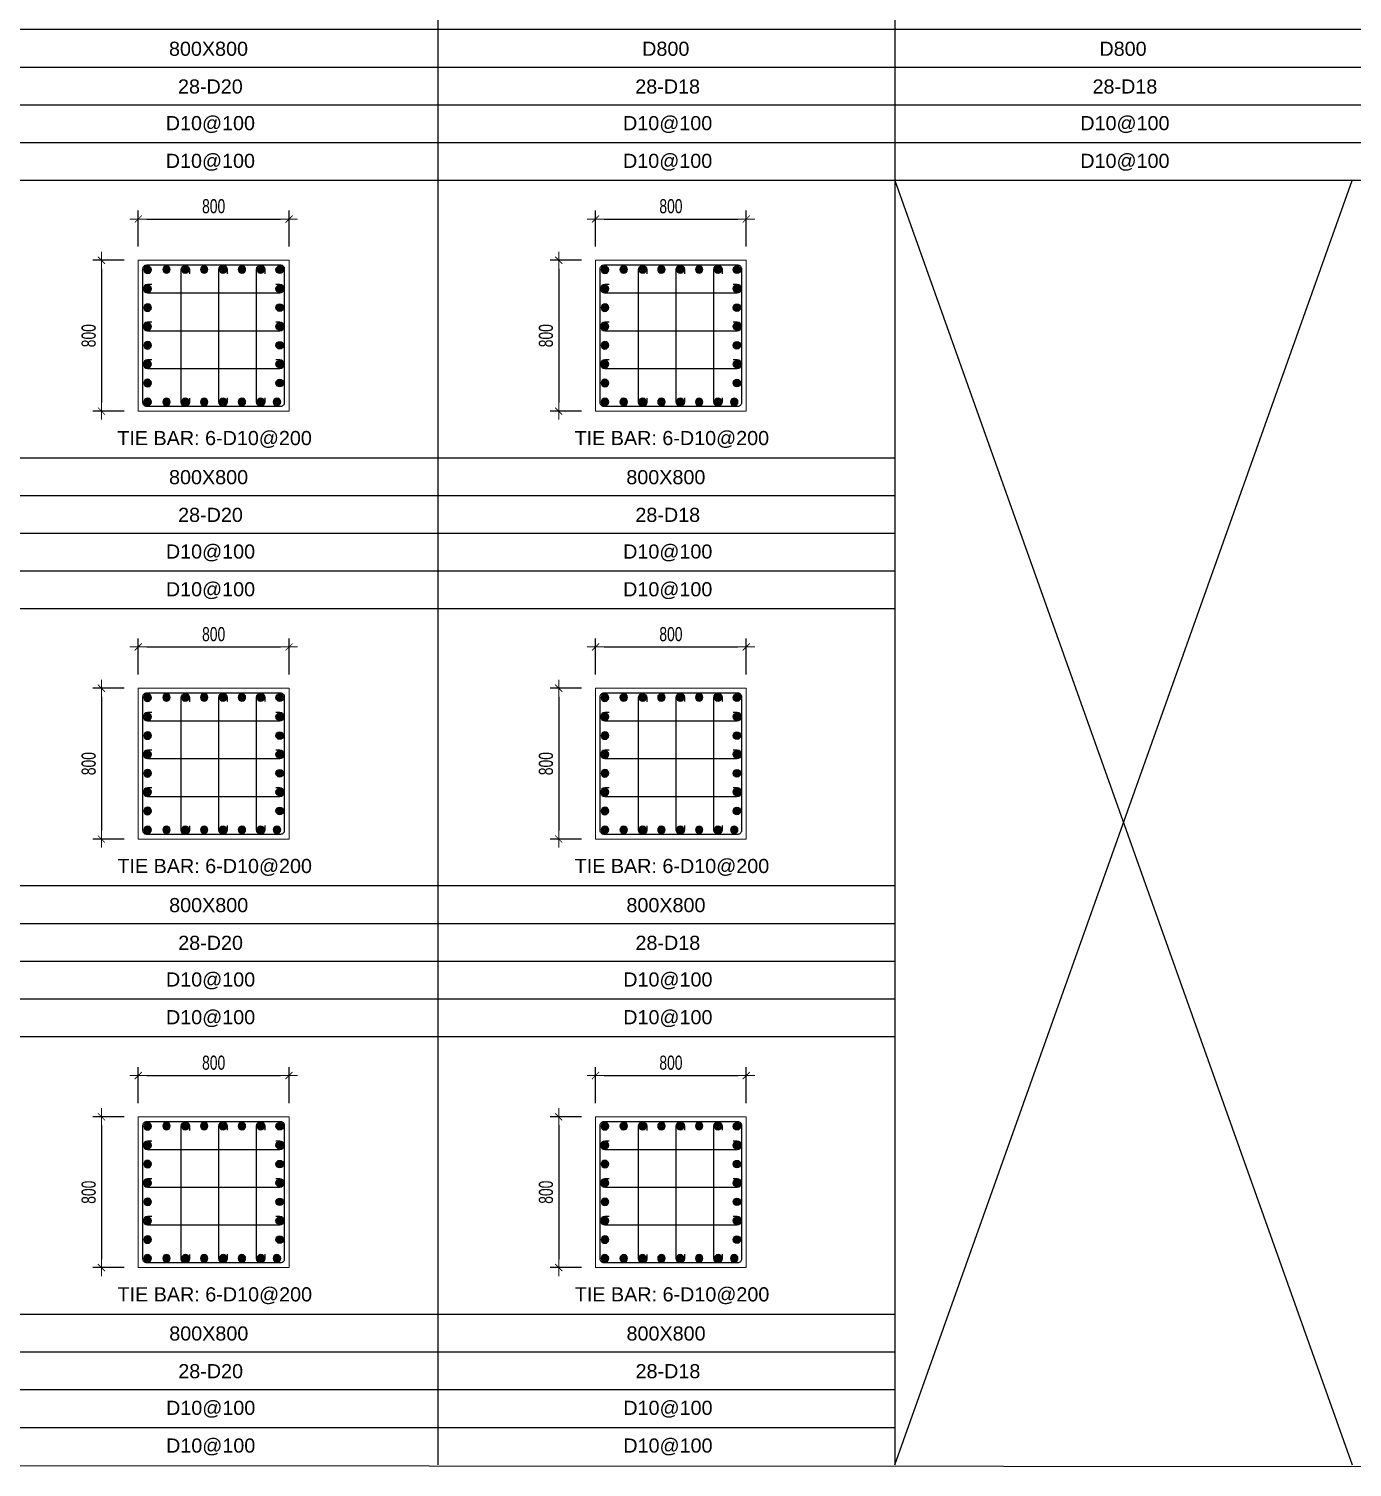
# Model space of a CAD drawing. Header units: millimetres. Extents: x 49323 to 538172, y -39336 to 181761.
# Drawn here: x 269154 to 276176, y 68456 to 76085 of the extents above; entities that cross this region are included whole.
import ezdxf
from ezdxf.enums import TextEntityAlignment as Align

# ---------------------------------------------------------------- set-up
doc = ezdxf.new("R2010")
doc.units = ezdxf.units.MM
doc.linetypes.add('CENTER2', pattern=[1.125, 0.75, -0.125, 0.125, -0.125])
doc.layers.get('Defpoints').update_dxf_attribs({"color": 151, "lineweight": 9})
for name, color, linetype in [('2', 2, 'Continuous'), ('A-ANNO-LEAD', 4, 'Continuous'), ('CEN', 1, 'CENTER2'), ('STL', 3, 'Continuous'), ('TIT1', 3, 'Continuous')]:
    doc.layers.add(name, color=color, linetype=linetype)
doc.layers.add('NDC_S_CONTINUOUS', color=3, linetype='Continuous', lineweight=20)
doc.layers.add('NDC_S_DIM', color=1, linetype='Continuous', lineweight=15)
doc.styles.add('NDC_ARIAL', font='arial.ttf', dxfattribs={"width": 0.85})
doc.styles.add('NDC_DIM', font='', dxfattribs={"width": 0.75})
doc.styles.get('NDC_DIM').set_extended_font_data('Dotum')
doc.dimstyles.new('NDC_dim_30', dxfattribs={"dimscale": 30, "dimtxt": 2.5, "dimasz": 1.5, "dimexe": 1.5, "dimexo": 2.5, "dimgap": 1, "dimtad": 1, "dimdec": 0, "dimzin": 0, "dimdsep": 46, "dimtxsty": 'NDC_DIM', "dimblk": 'DIMMARK', "dimcen": 0.09, "dimdle": 1.2, "dimclrd": 1, "dimclre": 1, "dimclrt": 3, "dimadec": 0, "dimazin": 0, "dimtfac": 1, "dimtdec": 0, "dimtix": 1, "dimtofl": 0, "dimtmove": 0, "dimatfit": 3, "dimfxl": 8, "dimfxlon": 1, "dimtolj": 1, "dimtzin": 0, "dimarcsym": 0})

# ---------------------------------------------------------------- blocks, each defined once
blk = doc.blocks.new('8')
at = {"layer": '2'}
blk.add_hatch(color=256, dxfattribs=at).paths.add_polyline_path([(20, 0, 0.386127), (1.9, 19.9), (-1.9, 19.9, 0.386127), (-20, 0, 1)])
blk.add_circle((0, 0), 20, dxfattribs=at)
blk = doc.blocks.new('5')
at = {"layer": 'CEN', "rotation": 180}
blk.add_blockref('8', (0, 0), dxfattribs=at)
blk = doc.blocks.new('DIMMARK')
at = {"layer": 'NDC_S_DIM', "color": 1}
blk.add_line((-1.5, 0), (1, 0), dxfattribs=at)
at = {"layer": 'NDC_S_DIM', "color": 2, "const_width": 0.1}
blk.add_lwpolyline([(-0.42, -0.42), (0.42, 0.42)], dxfattribs=at)
blk = doc.blocks.new('*D1660')
at = {"layer": 'Defpoints', "color": 0, "ltscale": 40, "transparency": 16777216}
for p in [(270535, 70533.6), (269735, 70312.3), (270535, 70312.3)]:
    blk.add_point(p, dxfattribs=at)
at = {"layer": 'NDC_S_DIM', "color": 1, "lineweight": -2, "ltscale": 40, "transparency": 16777216}
for p, q in [((269735, 70387.3), (269735, 70578.6)), ((270535, 70387.3), (270535, 70578.6)), ((269780, 70533.6), (270490, 70533.6))]:
    blk.add_line(p, q, dxfattribs=at)
at = {"layer": 'NDC_S_DIM', "color": 1, "lineweight": -2, "ltscale": 40, "transparency": 16777216, "xscale": 45, "yscale": 45, "zscale": 45, "rotation": 180}
blk.add_blockref('DIMMARK', (269735, 70533.6), dxfattribs=at)
at = {"layer": 'NDC_S_DIM', "color": 1, "lineweight": -2, "ltscale": 40, "transparency": 16777216, "xscale": 45, "yscale": 45, "zscale": 45}
blk.add_blockref('DIMMARK', (270535, 70533.6), dxfattribs=at)
at = {"layer": 'NDC_S_DIM', "color": 3, "ltscale": 40, "transparency": 16777216, "insert": (270135, 70601.2), "char_height": 75, "attachment_point": 5, "style": 'NDC_DIM'}
blk.add_mtext('\\A1;800', dxfattribs=at)
blk = doc.blocks.new('*D1661')
at = {"layer": 'Defpoints', "color": 0, "ltscale": 40, "transparency": 16777216}
for p in [(269735, 70314.8), (269539.7, 69514.8), (269735, 69514.8)]:
    blk.add_point(p, dxfattribs=at)
at = {"layer": 'NDC_S_DIM', "color": 1, "lineweight": -2, "ltscale": 40, "transparency": 16777216}
for p, q in [((269660, 70314.8), (269494.7, 70314.8)), ((269539.7, 70269.8), (269539.7, 69559.8)), ((269660, 69514.8), (269494.7, 69514.8))]:
    blk.add_line(p, q, dxfattribs=at)
at = {"layer": 'NDC_S_DIM', "color": 1, "lineweight": -2, "ltscale": 40, "transparency": 16777216, "xscale": 45, "yscale": 45, "zscale": 45}
for p, rotation in [((269539.7, 70314.8), 90), ((269539.7, 69514.8), 270)]:
    blk.add_blockref('DIMMARK', p, dxfattribs=dict(at, rotation=rotation))
at = {"layer": 'NDC_S_DIM', "color": 3, "ltscale": 40, "transparency": 16777216, "insert": (269472.1, 69914.8), "char_height": 75, "attachment_point": 5, "rotation": 90, "style": 'NDC_DIM'}
blk.add_mtext('\\A1;800', dxfattribs=at)
blk = doc.blocks.new('*D1662')
at = {"layer": 'Defpoints', "color": 0, "ltscale": 40, "transparency": 16777216}
for p in [(270535, 72806.5), (269735, 72585.1), (270535, 72585.1)]:
    blk.add_point(p, dxfattribs=at)
at = {"layer": 'NDC_S_DIM', "color": 1, "lineweight": -2, "ltscale": 40, "transparency": 16777216}
for p, q in [((269735, 72660.1), (269735, 72851.5)), ((269780, 72806.5), (270490, 72806.5)), ((270535, 72660.1), (270535, 72851.5))]:
    blk.add_line(p, q, dxfattribs=at)
at = {"layer": 'NDC_S_DIM', "color": 1, "lineweight": -2, "ltscale": 40, "transparency": 16777216, "xscale": 45, "yscale": 45, "zscale": 45, "rotation": 180}
blk.add_blockref('DIMMARK', (269735, 72806.5), dxfattribs=at)
at = {"layer": 'NDC_S_DIM', "color": 1, "lineweight": -2, "ltscale": 40, "transparency": 16777216, "xscale": 45, "yscale": 45, "zscale": 45}
blk.add_blockref('DIMMARK', (270535, 72806.5), dxfattribs=at)
at = {"layer": 'NDC_S_DIM', "color": 3, "ltscale": 40, "transparency": 16777216, "insert": (270135, 72874), "char_height": 75, "attachment_point": 5, "style": 'NDC_DIM'}
blk.add_mtext('\\A1;800', dxfattribs=at)
blk = doc.blocks.new('*D1663')
at = {"layer": 'Defpoints', "color": 0, "ltscale": 40, "transparency": 16777216}
for p in [(269735, 72587.7), (269539.7, 71787.7), (269735, 71787.7)]:
    blk.add_point(p, dxfattribs=at)
at = {"layer": 'NDC_S_DIM', "color": 1, "lineweight": -2, "ltscale": 40, "transparency": 16777216}
for p, q in [((269660, 72587.7), (269494.7, 72587.7)), ((269539.7, 72542.7), (269539.7, 71832.7)), ((269660, 71787.7), (269494.7, 71787.7))]:
    blk.add_line(p, q, dxfattribs=at)
at = {"layer": 'NDC_S_DIM', "color": 1, "lineweight": -2, "ltscale": 40, "transparency": 16777216, "xscale": 45, "yscale": 45, "zscale": 45}
for p, rotation in [((269539.7, 72587.7), 90), ((269539.7, 71787.7), 270)]:
    blk.add_blockref('DIMMARK', p, dxfattribs=dict(at, rotation=rotation))
at = {"layer": 'NDC_S_DIM', "color": 3, "ltscale": 40, "transparency": 16777216, "insert": (269472.1, 72187.7), "char_height": 75, "attachment_point": 5, "rotation": 90, "style": 'NDC_DIM'}
blk.add_mtext('\\A1;800', dxfattribs=at)
blk = doc.blocks.new('*D1664')
at = {"layer": 'Defpoints', "color": 0, "ltscale": 40, "transparency": 16777216}
for p in [(270535, 75075.9), (269735, 74854.6), (270535, 74854.6)]:
    blk.add_point(p, dxfattribs=at)
at = {"layer": 'NDC_S_DIM', "color": 1, "lineweight": -2, "ltscale": 40, "transparency": 16777216}
for p, q in [((269735, 74929.6), (269735, 75120.9)), ((269780, 75075.9), (270490, 75075.9)), ((270535, 74929.6), (270535, 75120.9))]:
    blk.add_line(p, q, dxfattribs=at)
at = {"layer": 'NDC_S_DIM', "color": 1, "lineweight": -2, "ltscale": 40, "transparency": 16777216, "xscale": 45, "yscale": 45, "zscale": 45, "rotation": 180}
blk.add_blockref('DIMMARK', (269735, 75075.9), dxfattribs=at)
at = {"layer": 'NDC_S_DIM', "color": 1, "lineweight": -2, "ltscale": 40, "transparency": 16777216, "xscale": 45, "yscale": 45, "zscale": 45}
blk.add_blockref('DIMMARK', (270535, 75075.9), dxfattribs=at)
at = {"layer": 'NDC_S_DIM', "color": 3, "ltscale": 40, "transparency": 16777216, "insert": (270135, 75143.5), "char_height": 75, "attachment_point": 5, "style": 'NDC_DIM'}
blk.add_mtext('\\A1;800', dxfattribs=at)
blk = doc.blocks.new('*D1665')
at = {"layer": 'Defpoints', "color": 0, "ltscale": 40, "transparency": 16777216}
for p in [(269735, 74857.1), (269539.7, 74057.1), (269735, 74057.1)]:
    blk.add_point(p, dxfattribs=at)
at = {"layer": 'NDC_S_DIM', "color": 1, "lineweight": -2, "ltscale": 40, "transparency": 16777216}
for p, q in [((269660, 74857.1), (269494.7, 74857.1)), ((269539.7, 74812.1), (269539.7, 74102.1)), ((269660, 74057.1), (269494.7, 74057.1))]:
    blk.add_line(p, q, dxfattribs=at)
at = {"layer": 'NDC_S_DIM', "color": 1, "lineweight": -2, "ltscale": 40, "transparency": 16777216, "xscale": 45, "yscale": 45, "zscale": 45}
for p, rotation in [((269539.7, 74857.1), 90), ((269539.7, 74057.1), 270)]:
    blk.add_blockref('DIMMARK', p, dxfattribs=dict(at, rotation=rotation))
at = {"layer": 'NDC_S_DIM', "color": 3, "ltscale": 40, "transparency": 16777216, "insert": (269472.1, 74457.1), "char_height": 75, "attachment_point": 5, "rotation": 90, "style": 'NDC_DIM'}
blk.add_mtext('\\A1;800', dxfattribs=at)
blk = doc.blocks.new('*D1668')
at = {"layer": 'Defpoints', "color": 0, "ltscale": 40, "transparency": 16777216}
for p in [(272961.1, 70533.6), (272161.1, 70312.3), (272961.1, 70312.3)]:
    blk.add_point(p, dxfattribs=at)
at = {"layer": 'NDC_S_DIM', "color": 1, "lineweight": -2, "ltscale": 40, "transparency": 16777216}
for p, q in [((272161.1, 70387.3), (272161.1, 70578.6)), ((272961.1, 70387.3), (272961.1, 70578.6)), ((272206.1, 70533.6), (272916.1, 70533.6))]:
    blk.add_line(p, q, dxfattribs=at)
at = {"layer": 'NDC_S_DIM', "color": 1, "lineweight": -2, "ltscale": 40, "transparency": 16777216, "xscale": 45, "yscale": 45, "zscale": 45, "rotation": 180}
blk.add_blockref('DIMMARK', (272161.1, 70533.6), dxfattribs=at)
at = {"layer": 'NDC_S_DIM', "color": 1, "lineweight": -2, "ltscale": 40, "transparency": 16777216, "xscale": 45, "yscale": 45, "zscale": 45}
blk.add_blockref('DIMMARK', (272961.1, 70533.6), dxfattribs=at)
at = {"layer": 'NDC_S_DIM', "color": 3, "ltscale": 40, "transparency": 16777216, "insert": (272561.1, 70601.2), "char_height": 75, "attachment_point": 5, "style": 'NDC_DIM'}
blk.add_mtext('\\A1;800', dxfattribs=at)
blk = doc.blocks.new('*D1669')
at = {"layer": 'Defpoints', "color": 0, "ltscale": 40, "transparency": 16777216}
for p in [(272161.1, 70314.8), (271965.8, 69514.8), (272161.1, 69514.8)]:
    blk.add_point(p, dxfattribs=at)
at = {"layer": 'NDC_S_DIM', "color": 1, "lineweight": -2, "ltscale": 40, "transparency": 16777216}
for p, q in [((272086.1, 70314.8), (271920.8, 70314.8)), ((271965.8, 70269.8), (271965.8, 69559.8)), ((272086.1, 69514.8), (271920.8, 69514.8))]:
    blk.add_line(p, q, dxfattribs=at)
at = {"layer": 'NDC_S_DIM', "color": 1, "lineweight": -2, "ltscale": 40, "transparency": 16777216, "xscale": 45, "yscale": 45, "zscale": 45}
for p, rotation in [((271965.8, 70314.8), 90), ((271965.8, 69514.8), 270)]:
    blk.add_blockref('DIMMARK', p, dxfattribs=dict(at, rotation=rotation))
at = {"layer": 'NDC_S_DIM', "color": 3, "ltscale": 40, "transparency": 16777216, "insert": (271898.2, 69914.8), "char_height": 75, "attachment_point": 5, "rotation": 90, "style": 'NDC_DIM'}
blk.add_mtext('\\A1;800', dxfattribs=at)
blk = doc.blocks.new('*D1670')
at = {"layer": 'Defpoints', "color": 0, "ltscale": 40, "transparency": 16777216}
for p in [(272961.1, 72806.5), (272161.1, 72585.1), (272961.1, 72585.1)]:
    blk.add_point(p, dxfattribs=at)
at = {"layer": 'NDC_S_DIM', "color": 1, "lineweight": -2, "ltscale": 40, "transparency": 16777216}
for p, q in [((272161.1, 72660.1), (272161.1, 72851.5)), ((272206.1, 72806.5), (272916.1, 72806.5)), ((272961.1, 72660.1), (272961.1, 72851.5))]:
    blk.add_line(p, q, dxfattribs=at)
at = {"layer": 'NDC_S_DIM', "color": 1, "lineweight": -2, "ltscale": 40, "transparency": 16777216, "xscale": 45, "yscale": 45, "zscale": 45, "rotation": 180}
blk.add_blockref('DIMMARK', (272161.1, 72806.5), dxfattribs=at)
at = {"layer": 'NDC_S_DIM', "color": 1, "lineweight": -2, "ltscale": 40, "transparency": 16777216, "xscale": 45, "yscale": 45, "zscale": 45}
blk.add_blockref('DIMMARK', (272961.1, 72806.5), dxfattribs=at)
at = {"layer": 'NDC_S_DIM', "color": 3, "ltscale": 40, "transparency": 16777216, "insert": (272561.1, 72874), "char_height": 75, "attachment_point": 5, "style": 'NDC_DIM'}
blk.add_mtext('\\A1;800', dxfattribs=at)
blk = doc.blocks.new('*D1671')
at = {"layer": 'Defpoints', "color": 0, "ltscale": 40, "transparency": 16777216}
for p in [(272161.1, 72587.7), (271965.8, 71787.7), (272161.1, 71787.7)]:
    blk.add_point(p, dxfattribs=at)
at = {"layer": 'NDC_S_DIM', "color": 1, "lineweight": -2, "ltscale": 40, "transparency": 16777216}
for p, q in [((272086.1, 72587.7), (271920.8, 72587.7)), ((271965.8, 72542.7), (271965.8, 71832.7)), ((272086.1, 71787.7), (271920.8, 71787.7))]:
    blk.add_line(p, q, dxfattribs=at)
at = {"layer": 'NDC_S_DIM', "color": 1, "lineweight": -2, "ltscale": 40, "transparency": 16777216, "xscale": 45, "yscale": 45, "zscale": 45}
for p, rotation in [((271965.8, 72587.7), 90), ((271965.8, 71787.7), 270)]:
    blk.add_blockref('DIMMARK', p, dxfattribs=dict(at, rotation=rotation))
at = {"layer": 'NDC_S_DIM', "color": 3, "ltscale": 40, "transparency": 16777216, "insert": (271898.2, 72187.7), "char_height": 75, "attachment_point": 5, "rotation": 90, "style": 'NDC_DIM'}
blk.add_mtext('\\A1;800', dxfattribs=at)
blk = doc.blocks.new('*D1672')
at = {"layer": 'Defpoints', "color": 0, "ltscale": 40, "transparency": 16777216}
for p in [(272961.1, 75075.9), (272161.1, 74854.6), (272961.1, 74854.6)]:
    blk.add_point(p, dxfattribs=at)
at = {"layer": 'NDC_S_DIM', "color": 1, "lineweight": -2, "ltscale": 40, "transparency": 16777216}
for p, q in [((272161.1, 74929.6), (272161.1, 75120.9)), ((272206.1, 75075.9), (272916.1, 75075.9)), ((272961.1, 74929.6), (272961.1, 75120.9))]:
    blk.add_line(p, q, dxfattribs=at)
at = {"layer": 'NDC_S_DIM', "color": 1, "lineweight": -2, "ltscale": 40, "transparency": 16777216, "xscale": 45, "yscale": 45, "zscale": 45, "rotation": 180}
blk.add_blockref('DIMMARK', (272161.1, 75075.9), dxfattribs=at)
at = {"layer": 'NDC_S_DIM', "color": 1, "lineweight": -2, "ltscale": 40, "transparency": 16777216, "xscale": 45, "yscale": 45, "zscale": 45}
blk.add_blockref('DIMMARK', (272961.1, 75075.9), dxfattribs=at)
at = {"layer": 'NDC_S_DIM', "color": 3, "ltscale": 40, "transparency": 16777216, "insert": (272561.1, 75143.5), "char_height": 75, "attachment_point": 5, "style": 'NDC_DIM'}
blk.add_mtext('\\A1;800', dxfattribs=at)
blk = doc.blocks.new('*D1673')
at = {"layer": 'Defpoints', "color": 0, "ltscale": 40, "transparency": 16777216}
for p in [(272161.1, 74857.1), (271965.8, 74057.1), (272161.1, 74057.1)]:
    blk.add_point(p, dxfattribs=at)
at = {"layer": 'NDC_S_DIM', "color": 1, "lineweight": -2, "ltscale": 40, "transparency": 16777216}
for p, q in [((272086.1, 74857.1), (271920.8, 74857.1)), ((271965.8, 74812.1), (271965.8, 74102.1)), ((272086.1, 74057.1), (271920.8, 74057.1))]:
    blk.add_line(p, q, dxfattribs=at)
at = {"layer": 'NDC_S_DIM', "color": 1, "lineweight": -2, "ltscale": 40, "transparency": 16777216, "xscale": 45, "yscale": 45, "zscale": 45}
for p, rotation in [((271965.8, 74857.1), 90), ((271965.8, 74057.1), 270)]:
    blk.add_blockref('DIMMARK', p, dxfattribs=dict(at, rotation=rotation))
at = {"layer": 'NDC_S_DIM', "color": 3, "ltscale": 40, "transparency": 16777216, "insert": (271898.2, 74457.1), "char_height": 75, "attachment_point": 5, "rotation": 90, "style": 'NDC_DIM'}
blk.add_mtext('\\A1;800', dxfattribs=at)

msp = doc.modelspace()

# ---------------------------------------------------------------- linework, layer by layer
at = {"layer": '2', "lineweight": -2, "ltscale": 1000}
for points in [[(270510, 74812.1), (270510, 74102.1, -0.414214), (270490, 74082.1), (269780, 74082.1, -0.414214), (269760, 74102.1), (269760, 74812.1, -0.414214), (269780, 74832.1), (270490, 74832.1, -0.414214)], [(272936.1, 74812.1), (272936.1, 74102.1, -0.414214), (272916.1, 74082.1), (272206.1, 74082.1, -0.414214), (272186.1, 74102.1), (272186.1, 74812.1, -0.414214), (272206.1, 74832.1), (272916.1, 74832.1, -0.414214)], [(270510, 72542.7), (270510, 71832.7, -0.414214), (270490, 71812.7), (269780, 71812.7, -0.414214), (269760, 71832.7), (269760, 72542.7, -0.414214), (269780, 72562.7), (270490, 72562.7, -0.414214)], [(272936.1, 72542.7), (272936.1, 71832.7, -0.414214), (272916.1, 71812.7), (272206.1, 71812.7, -0.414214), (272186.1, 71832.7), (272186.1, 72542.7, -0.414214), (272206.1, 72562.7), (272916.1, 72562.7, -0.414214)], [(270510, 70269.8), (270510, 69559.8, -0.414214), (270490, 69539.8), (269780, 69539.8, -0.414214), (269760, 69559.8), (269760, 70269.8, -0.414214), (269780, 70289.8), (270490, 70289.8, -0.414214)], [(272936.1, 70269.8), (272936.1, 69559.8, -0.414214), (272916.1, 69539.8), (272206.1, 69539.8, -0.414214), (272186.1, 69559.8), (272186.1, 70269.8, -0.414214), (272206.1, 70289.8), (272916.1, 70289.8, -0.414214)]]:
    msp.add_lwpolyline(points, format="xyb", close=True, dxfattribs=at)
at = {"layer": '2'}
for points in [[(270007.3, 74126.7), (270007.3, 74104.6, -1), (269962.3, 74104.6), (269962.3, 74806.6, -1), (270007.3, 74806.6), (270007.3, 74784.5)], [(270207.3, 74128.2), (270207.3, 74106.1, -1), (270162.3, 74106.1), (270162.3, 74808.1, -1), (270207.3, 74808.1), (270207.3, 74786)], [(270407.3, 74128.2), (270407.3, 74106.1, -1), (270362.3, 74106.1), (270362.3, 74808.1, -1), (270407.3, 74808.1), (270407.3, 74786)], [(272433.4, 74126.7), (272433.4, 74104.6, -1), (272388.4, 74104.6), (272388.4, 74806.6, -1), (272433.4, 74806.6), (272433.4, 74784.5)], [(272633.4, 74128.2), (272633.4, 74106.1, -1), (272588.4, 74106.1), (272588.4, 74808.1, -1), (272633.4, 74808.1), (272633.4, 74786)], [(272833.4, 74128.2), (272833.4, 74106.1, -1), (272788.4, 74106.1), (272788.4, 74808.1, -1), (272833.4, 74808.1), (272833.4, 74786)], [(269807, 74728.7), (269784.8, 74728.7, 1), (269784.8, 74683.6), (270486.9, 74683.6, 1), (270486.9, 74728.7), (270464.7, 74728.7)], [(272233, 74728.7), (272210.9, 74728.7, 1), (272210.9, 74683.6), (272913, 74683.6, 1), (272913, 74728.7), (272890.8, 74728.7)], [(269807, 74528.7), (269784.8, 74528.7, 1), (269784.8, 74483.6), (270486.9, 74483.6, 1), (270486.9, 74528.7), (270464.7, 74528.7)], [(272233, 74528.7), (272210.9, 74528.7, 1), (272210.9, 74483.6), (272913, 74483.6, 1), (272913, 74528.7), (272890.8, 74528.7)], [(269807, 74328.7), (269784.8, 74328.7, 1), (269784.8, 74283.6), (270486.9, 74283.6, 1), (270486.9, 74328.7), (270464.7, 74328.7)], [(272233, 74328.7), (272210.9, 74328.7, 1), (272210.9, 74283.6), (272913, 74283.6, 1), (272913, 74328.7), (272890.8, 74328.7)], [(270007.3, 71857.3), (270007.3, 71835.2, -1), (269962.3, 71835.2), (269962.3, 72537.2, -1), (270007.3, 72537.2), (270007.3, 72515)], [(270207.3, 71858.8), (270207.3, 71836.7, -1), (270162.3, 71836.7), (270162.3, 72538.7, -1), (270207.3, 72538.7), (270207.3, 72516.5)], [(270407.3, 71858.8), (270407.3, 71836.7, -1), (270362.3, 71836.7), (270362.3, 72538.7, -1), (270407.3, 72538.7), (270407.3, 72516.5)], [(272433.4, 71857.3), (272433.4, 71835.2, -1), (272388.4, 71835.2), (272388.4, 72537.2, -1), (272433.4, 72537.2), (272433.4, 72515)], [(272633.4, 71858.8), (272633.4, 71836.7, -1), (272588.4, 71836.7), (272588.4, 72538.7, -1), (272633.4, 72538.7), (272633.4, 72516.5)], [(272833.4, 71858.8), (272833.4, 71836.7, -1), (272788.4, 71836.7), (272788.4, 72538.7, -1), (272833.4, 72538.7), (272833.4, 72516.5)], [(269807, 72459.2), (269784.8, 72459.2, 1), (269784.8, 72414.2), (270486.9, 72414.2, 1), (270486.9, 72459.2), (270464.7, 72459.2)], [(272233, 72459.2), (272210.9, 72459.2, 1), (272210.9, 72414.2), (272913, 72414.2, 1), (272913, 72459.2), (272890.8, 72459.2)], [(269807, 72259.2), (269784.8, 72259.2, 1), (269784.8, 72214.2), (270486.9, 72214.2, 1), (270486.9, 72259.2), (270464.7, 72259.2)], [(272233, 72259.2), (272210.9, 72259.2, 1), (272210.9, 72214.2), (272913, 72214.2, 1), (272913, 72259.2), (272890.8, 72259.2)], [(269807, 72059.2), (269784.8, 72059.2, 1), (269784.8, 72014.2), (270486.9, 72014.2, 1), (270486.9, 72059.2), (270464.7, 72059.2)], [(272233, 72059.2), (272210.9, 72059.2, 1), (272210.9, 72014.2), (272913, 72014.2, 1), (272913, 72059.2), (272890.8, 72059.2)], [(270007.3, 69584.4), (270007.3, 69562.3, -1), (269962.3, 69562.3), (269962.3, 70264.3, -1), (270007.3, 70264.3), (270007.3, 70242.2)], [(270207.3, 69585.9), (270207.3, 69563.8, -1), (270162.3, 69563.8), (270162.3, 70265.8, -1), (270207.3, 70265.8), (270207.3, 70243.7)], [(270407.3, 69585.9), (270407.3, 69563.8, -1), (270362.3, 69563.8), (270362.3, 70265.8, -1), (270407.3, 70265.8), (270407.3, 70243.7)], [(272433.4, 69584.4), (272433.4, 69562.3, -1), (272388.4, 69562.3), (272388.4, 70264.3, -1), (272433.4, 70264.3), (272433.4, 70242.2)], [(272633.4, 69585.9), (272633.4, 69563.8, -1), (272588.4, 69563.8), (272588.4, 70265.8, -1), (272633.4, 70265.8), (272633.4, 70243.7)], [(272833.4, 69585.9), (272833.4, 69563.8, -1), (272788.4, 69563.8), (272788.4, 70265.8, -1), (272833.4, 70265.8), (272833.4, 70243.7)], [(269807, 70186.4), (269784.8, 70186.4, 1), (269784.8, 70141.3), (270486.9, 70141.3, 1), (270486.9, 70186.4), (270464.7, 70186.4)], [(272233, 70186.4), (272210.9, 70186.4, 1), (272210.9, 70141.3), (272913, 70141.3, 1), (272913, 70186.4), (272890.8, 70186.4)], [(269807, 69986.4), (269784.8, 69986.4, 1), (269784.8, 69941.3), (270486.9, 69941.3, 1), (270486.9, 69986.4), (270464.7, 69986.4)], [(272233, 69986.4), (272210.9, 69986.4, 1), (272210.9, 69941.3), (272913, 69941.3, 1), (272913, 69986.4), (272890.8, 69986.4)], [(269807, 69786.4), (269784.8, 69786.4, 1), (269784.8, 69741.3), (270486.9, 69741.3, 1), (270486.9, 69786.4), (270464.7, 69786.4)], [(272233, 69786.4), (272210.9, 69786.4, 1), (272210.9, 69741.3), (272913, 69741.3, 1), (272913, 69786.4), (272890.8, 69786.4)]]:
    msp.add_lwpolyline(points, format="xyb", dxfattribs=at)
at = {"layer": 'A-ANNO-LEAD'}
msp.add_lwpolyline([(262133.7, 68469.5), (283468.6, 68456.3), (283468.6, 85076.3), (262133.7, 85089.5)], close=True, dxfattribs=at)
at = {"layer": 'NDC_S_CONTINUOUS', "ltscale": 70}
for points in [[(270535, 74857.1), (270535, 74057.1), (269735, 74057.1), (269735, 74857.1), (270535, 74857.1)], [(272961.1, 74857.1), (272961.1, 74057.1), (272161.1, 74057.1), (272161.1, 74857.1), (272961.1, 74857.1)], [(270535, 72587.7), (270535, 71787.7), (269735, 71787.7), (269735, 72587.7), (270535, 72587.7)], [(272961.1, 72587.7), (272961.1, 71787.7), (272161.1, 71787.7), (272161.1, 72587.7), (272961.1, 72587.7)], [(270535, 70314.8), (270535, 69514.8), (269735, 69514.8), (269735, 70314.8), (270535, 70314.8)], [(272961.1, 70314.8), (272961.1, 69514.8), (272161.1, 69514.8), (272161.1, 70314.8), (272961.1, 70314.8)]]:
    msp.add_lwpolyline(points, dxfattribs=at)
at = {"layer": 'TIT1'}
for p, q in [((271323.8, 84604.2), (271323.8, 68469.5)), ((273749.9, 84604.2), (273749.9, 68469.5)), ((283467, 75280.2), (262132.1, 75280.2)), ((273749.9, 73008.3), (262132.6, 73008.3)), ((273749.9, 70738.8), (262133.1, 70738.8))]:
    msp.add_line(p, q, dxfattribs=at)
at = {"layer": 'TIT1', "color": 8}
for p, q in [((283454.2, 76080.2), (262759.9, 76080.2)), ((283454.2, 75880.2), (262759.9, 75880.2)), ((283454.2, 75680.2), (262759.9, 75680.2)), ((283454.2, 75480.2), (263189.1, 75480.2)), ((273749.9, 75280.2), (276175.9, 68469.5)), ((273749.9, 68469.5), (276175.9, 75280.2)), ((273749.9, 73808.3), (262760.5, 73808.3)), ((273749.9, 73608.3), (262760.5, 73608.3)), ((273749.9, 73408.3), (262760.5, 73408.3)), ((273749.9, 73208.3), (263189.7, 73208.3)), ((273749.9, 71538.8), (262761, 71538.8)), ((273749.9, 71338.8), (262761, 71338.8)), ((273749.9, 71138.8), (262761, 71138.8)), ((273749.9, 70938.8), (263190.2, 70938.8)), ((273749.9, 69266), (262761.5, 69266)), ((273749.9, 69066), (262761.5, 69066)), ((273749.9, 68866), (262761.5, 68866)), ((273749.9, 68666), (263190.7, 68666))]:
    msp.add_line(p, q, dxfattribs=at)

# ---------------------------------------------------------------- block references
at = {"layer": 'STL', "xscale": -1}
for p in [(269784.8, 74807.1), (272210.9, 74807.1), (269784.8, 74706.1), (272210.9, 74706.1), (269784.8, 74606.1), (272210.9, 74606.1), (269784.8, 74506.1), (272210.9, 74506.1), (269784.8, 74406.1), (272210.9, 74406.1), (269784.8, 74306.1), (272210.9, 74306.1), (269784.8, 74206.1), (272210.9, 74206.1), (269784.8, 74106.1), (272210.9, 74106.1), (269784.8, 72537.7), (272210.9, 72537.7), (269784.8, 72436.7), (272210.9, 72436.7), (269784.8, 72336.7), (272210.9, 72336.7), (269784.8, 72236.7), (272210.9, 72236.7), (269784.8, 72136.7), (272210.9, 72136.7), (269784.8, 72036.7), (272210.9, 72036.7), (269784.8, 71936.7), (272210.9, 71936.7), (269784.8, 71836.7), (272210.9, 71836.7), (269784.8, 70264.8), (272210.9, 70264.8), (269784.8, 70163.8), (272210.9, 70163.8), (269784.8, 70063.8), (272210.9, 70063.8), (269784.8, 69963.8), (272210.9, 69963.8), (269784.8, 69863.8), (272210.9, 69863.8), (269784.8, 69763.8), (272210.9, 69763.8), (269784.8, 69663.8), (272210.9, 69663.8), (269784.8, 69563.8), (272210.9, 69563.8)]:
    msp.add_blockref('5', p, dxfattribs=at)
at = {"layer": 'STL', "xscale": -1, "rotation": 270}
for p in [(269884.8, 74808.1), (269984.8, 74808.1), (270084.8, 74808.1), (270184.8, 74808.1), (270284.8, 74808.1), (270384.8, 74808.1), (272310.9, 74808.1), (272410.9, 74808.1), (272510.9, 74808.1), (272610.9, 74808.1), (272710.9, 74808.1), (272810.9, 74808.1), (269784.8, 74106.1), (269884.8, 74106.1), (269984.8, 74106.1), (270084.8, 74106.1), (270184.8, 74106.1), (270284.8, 74106.1), (270384.8, 74106.1), (270470.7, 74106.1), (272210.9, 74106.1), (272310.9, 74106.1), (272410.9, 74106.1), (272510.9, 74106.1), (272610.9, 74106.1), (272710.9, 74106.1), (272810.9, 74106.1), (272896.8, 74106.1), (269884.8, 72538.7), (269984.8, 72538.7), (270084.8, 72538.7), (270184.8, 72538.7), (270284.8, 72538.7), (270384.8, 72538.7), (272310.9, 72538.7), (272410.9, 72538.7), (272510.9, 72538.7), (272610.9, 72538.7), (272710.9, 72538.7), (272810.9, 72538.7), (269784.8, 71836.7), (269884.8, 71836.7), (269984.8, 71836.7), (270084.8, 71836.7), (270184.8, 71836.7), (270284.8, 71836.7), (270384.8, 71836.7), (270470.7, 71836.7), (272210.9, 71836.7), (272310.9, 71836.7), (272410.9, 71836.7), (272510.9, 71836.7), (272610.9, 71836.7), (272710.9, 71836.7), (272810.9, 71836.7), (272896.8, 71836.7), (269884.8, 70265.8), (269984.8, 70265.8), (270084.8, 70265.8), (270184.8, 70265.8), (270284.8, 70265.8), (270384.8, 70265.8), (272310.9, 70265.8), (272410.9, 70265.8), (272510.9, 70265.8), (272610.9, 70265.8), (272710.9, 70265.8), (272810.9, 70265.8), (269784.8, 69563.8), (269884.8, 69563.8), (269984.8, 69563.8), (270084.8, 69563.8), (270184.8, 69563.8), (270284.8, 69563.8), (270384.8, 69563.8), (270470.7, 69563.8), (272210.9, 69563.8), (272310.9, 69563.8), (272410.9, 69563.8), (272510.9, 69563.8), (272610.9, 69563.8), (272710.9, 69563.8), (272810.9, 69563.8), (272896.8, 69563.8)]:
    msp.add_blockref('5', p, dxfattribs=at)
at = {"layer": 'STL'}
for p in [(270485.3, 74807.1), (272911.4, 74807.1), (270485.3, 74706.1), (272911.4, 74706.1), (270485.3, 74606.1), (272911.4, 74606.1), (270485.3, 74506.1), (272911.4, 74506.1), (270485.3, 74406.1), (272911.4, 74406.1), (270485.3, 74306.1), (272911.4, 74306.1), (270485.3, 74206.1), (272911.4, 74206.1), (270485.3, 72537.7), (272911.4, 72537.7), (270485.3, 72436.7), (272911.4, 72436.7), (270485.3, 72336.7), (272911.4, 72336.7), (270485.3, 72236.7), (272911.4, 72236.7), (270485.3, 72136.7), (272911.4, 72136.7), (270485.3, 72036.7), (272911.4, 72036.7), (270485.3, 71936.7), (272911.4, 71936.7), (270485.3, 70264.8), (272911.4, 70264.8), (270485.3, 70163.8), (272911.4, 70163.8), (270485.3, 70063.8), (272911.4, 70063.8), (270485.3, 69963.8), (272911.4, 69963.8), (270485.3, 69863.8), (272911.4, 69863.8), (270485.3, 69763.8), (272911.4, 69763.8), (270485.3, 69663.8), (272911.4, 69663.8)]:
    msp.add_blockref('5', p, dxfattribs=at)

# ---------------------------------------------------------------- texts
at = {"layer": 'TIT1', "style": 'NDC_ARIAL'}
for s, p in [('800X800', (270107.6, 75978.9)), ('D800', (272533.7, 75978.9)), ('D800', (274959.8, 75978.9)), ('28-D20', (270117.6, 75778.9)), ('28-D18', (272543.7, 75778.9)), ('28-D18', (274969.8, 75778.9)), ('D10@100', (270117.6, 75578.9)), ('D10@100', (272543.7, 75578.9)), ('D10@100', (274969.8, 75578.9)), ('D10@100', (270117.6, 75378.9)), ('D10@100', (272543.7, 75378.9)), ('D10@100', (274969.8, 75378.9)), ('TIE BAR: 6-D10@200', (270139.9, 73908.9)), ('TIE BAR: 6-D10@200', (272566, 73908.9)), ('800X800', (270108.1, 73707)), ('800X800', (272534.2, 73707)), ('28-D20', (270118.2, 73507)), ('28-D18', (272544.2, 73507)), ('D10@100', (270118.2, 73307)), ('D10@100', (272544.2, 73307)), ('D10@100', (270118.2, 73107)), ('D10@100', (272544.2, 73107)), ('TIE BAR: 6-D10@200', (270140.5, 71639.4)), ('TIE BAR: 6-D10@200', (272566.5, 71639.4)), ('800X800', (270108.6, 71437.5)), ('800X800', (272534.7, 71437.5)), ('28-D20', (270118.7, 71237.5)), ('28-D18', (272544.8, 71237.5)), ('D10@100', (270118.7, 71037.5)), ('D10@100', (272544.8, 71037.5)), ('D10@100', (270118.7, 70837.5)), ('D10@100', (272544.8, 70837.5)), ('TIE BAR: 6-D10@200', (270141, 69367.7)), ('TIE BAR: 6-D10@200', (272567.1, 69367.7)), ('800X800', (270109.2, 69165.8)), ('800X800', (272535.3, 69165.8)), ('28-D20', (270119.2, 68965.8)), ('28-D18', (272545.3, 68965.8)), ('D10@100', (270119.2, 68765.8)), ('D10@100', (272545.3, 68765.8)), ('D10@100', (270119.2, 68565.8)), ('D10@100', (272545.3, 68565.8))]:
    msp.add_text(s, height=75, dxfattribs=at).set_placement(p, align=Align.MIDDLE)

# ---------------------------------------------------------------- dimensions: what is measured, and where the dimension line sits
at = {"layer": 'NDC_S_DIM', "ltscale": 40}
for base, p1, p2, picture, middle in [((270535, 75075.9), (269735, 74854.6), (270535, 74854.6), '*D1664', (270135, 75143.5)), ((272961.1, 75075.9), (272161.1, 74854.6), (272961.1, 74854.6), '*D1672', (272561.1, 75143.5)), ((270535, 72806.5), (269735, 72585.1), (270535, 72585.1), '*D1662', (270135, 72874)), ((272961.1, 72806.5), (272161.1, 72585.1), (272961.1, 72585.1), '*D1670', (272561.1, 72874)), ((270535, 70533.6), (269735, 70312.3), (270535, 70312.3), '*D1660', (270135, 70601.2)), ((272961.1, 70533.6), (272161.1, 70312.3), (272961.1, 70312.3), '*D1668', (272561.1, 70601.2))]:
    dim = msp.add_linear_dim(base=base, p1=p1, p2=p2, dimstyle='NDC_dim_30', dxfattribs=at)
    dim.commit()
    dim.dimension.update_dxf_attribs({"geometry": picture, "text_midpoint": middle})
for base, p1, p2, picture, middle in [((269539.7, 74057.1), (269735, 74857.1), (269735, 74057.1), '*D1665', (269472.1, 74457.1)), ((271965.8, 74057.1), (272161.1, 74857.1), (272161.1, 74057.1), '*D1673', (271898.2, 74457.1)), ((269539.7, 71787.7), (269735, 72587.7), (269735, 71787.7), '*D1663', (269472.1, 72187.7)), ((271965.8, 71787.7), (272161.1, 72587.7), (272161.1, 71787.7), '*D1671', (271898.2, 72187.7)), ((269539.7, 69514.8), (269735, 70314.8), (269735, 69514.8), '*D1661', (269472.1, 69914.8)), ((271965.8, 69514.8), (272161.1, 70314.8), (272161.1, 69514.8), '*D1669', (271898.2, 69914.8))]:
    dim = msp.add_linear_dim(base=base, p1=p1, p2=p2, angle=90, dimstyle='NDC_dim_30', dxfattribs=at)
    dim.commit()
    dim.dimension.update_dxf_attribs({"geometry": picture, "text_midpoint": middle})

doc.saveas('drawing.dxf')
